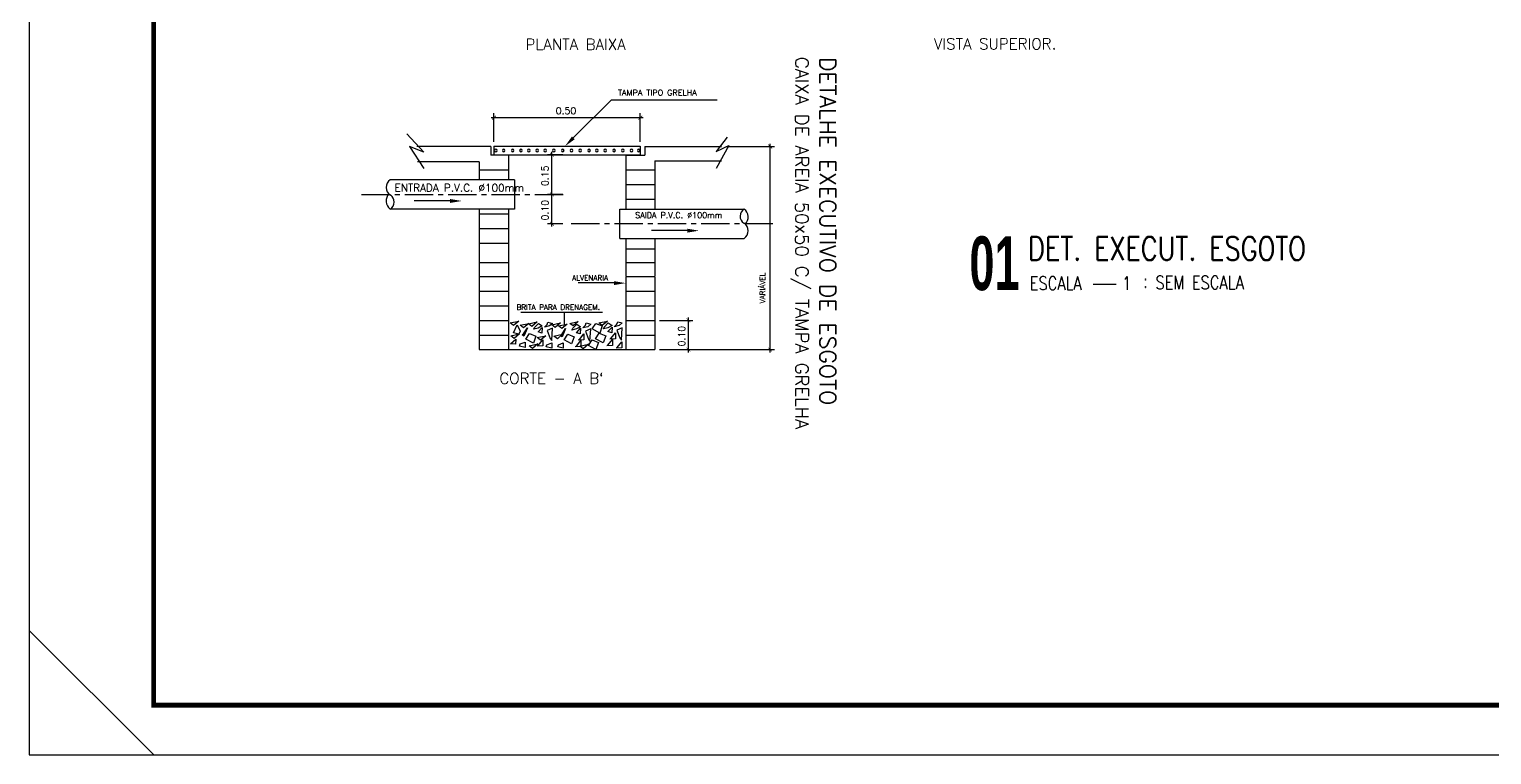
# Model space of a CAD drawing. Header units: millimetres. Extents: x 1573 to 2177, y 1587 to 1932.
# Drawn here: x 1884.45 to 1913.84, y 1812.93 to 1827.52 of the extents above; entities that cross this region are included whole.
import ezdxf
from ezdxf.enums import TextEntityAlignment as Align

# ---------------------------------------------------------------- set-up
doc = ezdxf.new("R2010")
doc.units = ezdxf.units.MM
doc.header["$LTSCALE"] = 0.03
doc.linetypes.add('CENTER2', pattern=[28.575, 19.05, -3.175, 3.175, -3.175])
for name, color, linetype in [('A-LAYOUT', 7, 'Continuous'), ('DETALLHES_CAIXAS', 6, 'Continuous'), ("PRANCHA - PROJETU'S", 7, 'Continuous'), ('TXT_1', 2, 'Continuous'), ('TXT_2', 6, 'Continuous')]:
    doc.layers.add(name, color=color, linetype=linetype)
doc.styles.add('ADITIVOCAD', font='ROMANS.shx')
doc.styles.add('REG140', font='romans.shx', dxfattribs={"width": 0.8, "height": 0.35})
doc.styles.add('REG80', font='romans.shx', dxfattribs={"width": 0.8, "height": 0.2})
doc.styles.add('ROMANS', font='romans.shx', dxfattribs={"height": 0.1})
doc.styles.add('SANSSERIF2', font='sanssb__.ttf', dxfattribs={"width": 0.8})

# ---------------------------------------------------------------- blocks, each defined once
blk = doc.blocks.new('ADFSGASDFG')
at = {"layer": "PRANCHA - PROJETU'S", "color": 1}
for p, q in [((276.578, 107.346), (276.578, 47.946)), ((279.078, 47.946), (276.578, 50.446)), ((276.578, 47.946), (360.678, 47.946))]:
    blk.add_line(p, q, dxfattribs=at)
at = {"layer": "PRANCHA - PROJETU'S", "color": 4, "const_width": 0.1}
blk.add_lwpolyline([(279.078, 106.346), (359.678, 106.346), (359.678, 48.946), (279.078, 48.946)], close=True, dxfattribs=at)
blk = doc.blocks.new('CRBODADOSÇ')
at = {"layer": "PRANCHA - PROJETU'S", "color": 3}
blk.add_line((164.825, 196.917), (165.288, 196.917), dxfattribs=at)
at = {"layer": "PRANCHA - PROJETU'S", "color": 3, "style": 'REG80', "width": 0.8}
for s, p in [('ESCALA', (163.548, 196.799)), ('1', (165.407, 196.799)), (':', (165.829, 196.842))]:
    blk.add_text(s, height=0.27, dxfattribs=at).set_placement(p)
at = {"layer": "PRANCHA - PROJETU'S", "color": 2, "style": 'REG140', "width": 0.8}
for tag, p in [('PROJETO', (163.521, 198.067)), ('DESENHO', (163.516, 197.395))]:
    blk.add_attdef(tag, p, '', height=0.472, dxfattribs=at)
at = {"layer": "PRANCHA - PROJETU'S", "style": 'SANSSERIF2', "width": 0.6}
blk.add_attdef('00', text='', height=1.08, dxfattribs=at).set_placement((162.84, 196.795), align=Align.CENTER)
at = {"layer": "PRANCHA - PROJETU'S", "color": 3, "style": 'REG80', "width": 0.8}
blk.add_attdef('ESCALA', (166.075, 196.813), '', height=0.27, dxfattribs=at)

msp = doc.modelspace()

# ---------------------------------------------------------------- linework, layer by layer
at = {"layer": 'A-LAYOUT'}
for p, q in [((1895.387, 1825.334), (1896.152, 1826.098)), ((1896.152, 1826.098), (1898.276, 1826.098)), ((1892.042, 1825.417), (1892.381, 1825.044)), ((1898.479, 1825.349), (1898.259, 1825.061)), ((1892.093, 1825.163), (1892.381, 1824.722)), ((1892.381, 1825.044), (1892.093, 1825.163)), ((1893.793, 1825.17), (1896.734, 1825.17)), ((1893.793, 1825.17), (1893.793, 1824.993)), ((1896.734, 1825.17), (1896.734, 1824.993)), ((1898.513, 1825.18), (1898.259, 1824.722)), ((1898.259, 1825.061), (1898.513, 1825.18)), ((1893.793, 1824.993), (1896.734, 1824.993)), ((1894.205, 1824.491), (1891.707, 1824.491)), ((1894.205, 1824.491), (1894.205, 1823.903)), ((1894.205, 1823.903), (1891.707, 1823.903)), ((1892.912, 1824.066), (1892.192, 1824.067)), ((1896.323, 1823.903), (1898.82, 1823.903)), ((1896.323, 1823.315), (1896.323, 1823.903)), ((1896.323, 1823.315), (1898.82, 1823.315)), ((1897.677, 1823.473), (1896.957, 1823.472)), ((1896.202, 1822.419), (1895.482, 1822.418)), ((1894.333, 1821.833), (1895.973, 1821.833)), ((1895.205, 1821.833), (1895.205, 1821.585)), ((1894.118, 1821.614), (1894.291, 1821.651)), ((1894.185, 1821.561), (1894.118, 1821.614)), ((1894.291, 1821.651), (1894.185, 1821.561)), ((1894.185, 1821.418), (1894.261, 1821.576)), ((1894.261, 1821.576), (1894.321, 1821.448)), ((1894.321, 1821.568), (1894.494, 1821.606)), ((1894.389, 1821.516), (1894.321, 1821.568)), ((1894.494, 1821.606), (1894.389, 1821.516)), ((1894.389, 1821.395), (1894.464, 1821.516)), ((1894.464, 1821.516), (1894.396, 1821.35)), ((1894.487, 1821.598), (1894.66, 1821.636)), ((1894.554, 1821.546), (1894.487, 1821.598)), ((1894.66, 1821.636), (1894.554, 1821.546)), ((1894.592, 1821.486), (1894.607, 1821.523)), ((1894.683, 1821.508), (1894.592, 1821.486)), ((1894.607, 1821.523), (1894.69, 1821.606)), ((1894.765, 1821.553), (1894.683, 1821.508)), ((1894.683, 1821.433), (1894.765, 1821.523)), ((1894.69, 1821.606), (1894.765, 1821.553)), ((1894.765, 1821.523), (1894.758, 1821.41)), ((1894.811, 1821.531), (1894.863, 1821.583)), ((1894.908, 1821.553), (1894.811, 1821.531)), ((1894.863, 1821.583), (1894.878, 1821.629)), ((1894.969, 1821.508), (1894.863, 1821.463)), ((1894.878, 1821.629), (1894.969, 1821.606)), ((1894.969, 1821.606), (1894.908, 1821.553)), ((1894.954, 1821.576), (1895.127, 1821.614)), ((1895.021, 1821.523), (1894.954, 1821.576)), ((1894.954, 1821.26), (1894.969, 1821.508)), ((1895.127, 1821.614), (1895.021, 1821.523)), ((1895.089, 1821.553), (1895.262, 1821.591)), ((1895.157, 1821.501), (1895.089, 1821.553)), ((1895.262, 1821.591), (1895.157, 1821.501)), ((1895.157, 1821.38), (1895.232, 1821.501)), ((1895.232, 1821.501), (1895.164, 1821.335)), ((1895.315, 1821.606), (1895.488, 1821.644)), ((1895.383, 1821.553), (1895.315, 1821.606)), ((1895.36, 1821.471), (1895.375, 1821.508)), ((1895.451, 1821.493), (1895.36, 1821.471)), ((1895.375, 1821.508), (1895.458, 1821.591)), ((1895.488, 1821.644), (1895.383, 1821.553)), ((1895.534, 1821.538), (1895.451, 1821.493)), ((1895.451, 1821.418), (1895.534, 1821.508)), ((1895.458, 1821.591), (1895.534, 1821.538)), ((1895.534, 1821.508), (1895.526, 1821.395)), ((1895.579, 1821.516), (1895.631, 1821.568)), ((1895.677, 1821.538), (1895.579, 1821.516)), ((1895.631, 1821.568), (1895.646, 1821.614)), ((1895.737, 1821.493), (1895.631, 1821.448)), ((1895.646, 1821.614), (1895.737, 1821.591)), ((1895.737, 1821.591), (1895.677, 1821.538)), ((1895.722, 1821.245), (1895.737, 1821.493)), ((1895.767, 1821.493), (1895.842, 1821.606)), ((1895.918, 1821.41), (1895.767, 1821.493)), ((1895.842, 1821.606), (1895.97, 1821.553)), ((1895.903, 1821.614), (1896.076, 1821.651)), ((1895.97, 1821.561), (1895.903, 1821.614)), ((1895.97, 1821.553), (1895.918, 1821.41)), ((1896.076, 1821.651), (1895.97, 1821.561)), ((1895.993, 1821.493), (1896.008, 1821.531)), ((1896.083, 1821.516), (1895.993, 1821.493)), ((1896.008, 1821.531), (1896.091, 1821.614)), ((1896.166, 1821.561), (1896.083, 1821.516)), ((1896.083, 1821.44), (1896.166, 1821.531)), ((1896.091, 1821.614), (1896.166, 1821.561)), ((1896.166, 1821.531), (1896.159, 1821.418)), ((1896.211, 1821.538), (1896.264, 1821.591)), ((1896.309, 1821.561), (1896.211, 1821.538)), ((1896.264, 1821.591), (1896.279, 1821.636)), ((1896.369, 1821.516), (1896.264, 1821.471)), ((1896.279, 1821.636), (1896.369, 1821.614)), ((1896.369, 1821.614), (1896.309, 1821.561)), ((1896.354, 1821.267), (1896.369, 1821.516)), ((1894.125, 1821.192), (1894.231, 1821.29)), ((1894.223, 1821.185), (1894.125, 1821.192)), ((1894.133, 1821.358), (1894.306, 1821.395)), ((1894.201, 1821.305), (1894.133, 1821.358)), ((1894.291, 1821.388), (1894.185, 1821.418)), ((1894.306, 1821.395), (1894.201, 1821.305)), ((1894.231, 1821.29), (1894.223, 1821.185)), ((1894.321, 1821.448), (1894.291, 1821.388)), ((1894.306, 1821.147), (1894.321, 1821.192)), ((1894.321, 1821.192), (1894.419, 1821.23)), ((1894.359, 1821.373), (1894.389, 1821.395)), ((1894.396, 1821.35), (1894.359, 1821.373)), ((1894.419, 1821.23), (1894.419, 1821.124)), ((1894.434, 1821.29), (1894.509, 1821.403)), ((1894.585, 1821.207), (1894.434, 1821.29)), ((1894.502, 1821.154), (1894.675, 1821.192)), ((1894.509, 1821.403), (1894.637, 1821.35)), ((1894.675, 1821.192), (1894.57, 1821.102)), ((1894.637, 1821.35), (1894.585, 1821.207)), ((1894.66, 1821.32), (1894.833, 1821.358)), ((1894.728, 1821.267), (1894.66, 1821.32)), ((1894.758, 1821.41), (1894.683, 1821.433)), ((1894.683, 1821.162), (1894.773, 1821.275)), ((1894.833, 1821.358), (1894.728, 1821.267)), ((1894.773, 1821.275), (1894.773, 1821.154)), ((1894.856, 1821.177), (1894.954, 1821.215)), ((1894.863, 1821.463), (1894.924, 1821.305)), ((1894.924, 1821.305), (1894.954, 1821.26)), ((1894.954, 1821.215), (1894.954, 1821.109)), ((1894.999, 1821.35), (1895.172, 1821.388)), ((1895.067, 1821.297), (1894.999, 1821.35)), ((1895.172, 1821.388), (1895.067, 1821.297)), ((1895.089, 1821.177), (1895.187, 1821.215)), ((1895.127, 1821.358), (1895.157, 1821.38)), ((1895.164, 1821.335), (1895.127, 1821.358)), ((1895.187, 1821.215), (1895.187, 1821.109)), ((1895.202, 1821.275), (1895.277, 1821.388)), ((1895.353, 1821.192), (1895.202, 1821.275)), ((1895.277, 1821.388), (1895.405, 1821.335)), ((1895.405, 1821.335), (1895.353, 1821.192)), ((1895.526, 1821.395), (1895.451, 1821.418)), ((1895.451, 1821.147), (1895.541, 1821.26)), ((1895.601, 1821.275), (1895.488, 1821.267)), ((1895.511, 1821.282), (1895.601, 1821.395)), ((1895.518, 1821.147), (1895.692, 1821.185)), ((1895.541, 1821.26), (1895.541, 1821.139)), ((1895.692, 1821.185), (1895.586, 1821.094)), ((1895.601, 1821.395), (1895.601, 1821.275)), ((1895.631, 1821.448), (1895.692, 1821.29)), ((1895.692, 1821.29), (1895.722, 1821.245)), ((1895.692, 1821.162), (1895.767, 1821.275)), ((1895.767, 1821.275), (1895.895, 1821.222)), ((1895.835, 1821.297), (1895.91, 1821.41)), ((1895.985, 1821.215), (1895.835, 1821.297)), ((1895.895, 1821.222), (1895.842, 1821.079)), ((1895.91, 1821.41), (1896.038, 1821.358)), ((1896.038, 1821.358), (1895.985, 1821.215)), ((1896.159, 1821.418), (1896.083, 1821.44)), ((1896.083, 1821.169), (1896.174, 1821.282)), ((1896.234, 1821.297), (1896.121, 1821.29)), ((1896.144, 1821.305), (1896.234, 1821.418)), ((1896.174, 1821.282), (1896.174, 1821.162)), ((1896.234, 1821.418), (1896.234, 1821.297)), ((1896.264, 1821.471), (1896.324, 1821.312)), ((1896.272, 1821.124), (1896.362, 1821.237)), ((1896.324, 1821.312), (1896.354, 1821.267)), ((1896.362, 1821.237), (1896.362, 1821.117)), ((1894.088, 1821.078), (1896.44, 1821.078)), ((1894.419, 1821.124), (1894.306, 1821.147)), ((1894.57, 1821.102), (1894.502, 1821.154)), ((1894.773, 1821.154), (1894.66, 1821.147)), ((1894.841, 1821.132), (1894.856, 1821.177)), ((1894.954, 1821.109), (1894.841, 1821.132)), ((1895.074, 1821.132), (1895.089, 1821.177)), ((1895.187, 1821.109), (1895.074, 1821.132)), ((1895.541, 1821.139), (1895.428, 1821.132)), ((1895.586, 1821.094), (1895.518, 1821.147)), ((1895.842, 1821.079), (1895.692, 1821.162)), ((1896.174, 1821.162), (1896.061, 1821.154)), ((1896.362, 1821.117), (1896.249, 1821.109))]:
    msp.add_line(p, q, dxfattribs=at)
at = {"layer": 'A-LAYOUT', "linetype": 'ByBlock'}
for p, q in [((1893.735, 1825.741), (1896.793, 1825.741)), ((1893.793, 1825.258), (1893.793, 1825.829)), ((1896.734, 1825.258), (1896.734, 1825.829)), ((1894.958, 1824.139), (1894.958, 1825.052)), ((1898.454, 1825.159), (1899.432, 1825.159)), ((1899.344, 1821.019), (1899.344, 1825.218)), ((1895.176, 1824.993), (1894.87, 1824.993)), ((1895.179, 1824.197), (1894.87, 1824.197)), ((1895.179, 1824.197), (1894.87, 1824.197)), ((1894.958, 1823.55), (1894.958, 1824.256)), ((1895.179, 1823.609), (1894.87, 1823.609)), ((1897.117, 1821.666), (1897.789, 1821.666)), ((1897.701, 1821.019), (1897.701, 1821.725)), ((1897.117, 1821.078), (1899.432, 1821.078)), ((1897.117, 1821.078), (1897.789, 1821.078))]:
    msp.add_line(p, q, dxfattribs=at)
at = {"layer": 'A-LAYOUT', "linetype": 'CENTER2'}
for p, q in [((1891.129, 1824.197), (1895.267, 1824.197)), ((1899.399, 1823.609), (1895.267, 1823.609))]:
    msp.add_line(p, q, dxfattribs=at)
at = {"layer": 'A-LAYOUT', "linetype": 'ByBlock', "const_width": 0.0115}
for points in [[(1893.832, 1825.779), (1893.755, 1825.703)], [(1896.696, 1825.703), (1896.773, 1825.779)], [(1894.997, 1824.955), (1894.92, 1825.032)], [(1899.382, 1825.121), (1899.306, 1825.198)], [(1894.92, 1824.236), (1894.997, 1824.159)], [(1894.997, 1824.159), (1894.92, 1824.236)], [(1894.92, 1823.647), (1894.997, 1823.571)], [(1897.739, 1821.628), (1897.663, 1821.705)], [(1897.663, 1821.117), (1897.739, 1821.04)], [(1899.306, 1821.117), (1899.382, 1821.04)]]:
    msp.add_lwpolyline(points, dxfattribs=at)
at = {"layer": 'A-LAYOUT'}
for centre, radius, start, end in [((1893.83, 1825.082), 0.0265, 0, 180), ((1893.83, 1825.082), 0.0265, 180, 0), ((1893.988, 1825.082), 0.0265, 0, 180), ((1893.988, 1825.082), 0.0265, 180, 0), ((1894.169, 1825.082), 0.0265, 0, 180), ((1894.169, 1825.082), 0.0265, 180, 0), ((1894.335, 1825.082), 0.0265, 0, 180), ((1894.335, 1825.082), 0.0265, 180, 0), ((1894.492, 1825.082), 0.0265, 0, 180), ((1894.492, 1825.082), 0.0265, 180, 0), ((1894.66, 1825.082), 0.0265, 0, 180), ((1894.66, 1825.082), 0.0265, 180, 0), ((1894.822, 1825.082), 0.0265, 0, 180), ((1894.822, 1825.082), 0.0265, 180, 0), ((1894.998, 1825.082), 0.0265, 0, 180), ((1894.998, 1825.082), 0.0265, 180, 0), ((1895.174, 1825.082), 0.0265, 0, 180), ((1895.174, 1825.082), 0.0265, 180, 0), ((1895.351, 1825.082), 0.0265, 0, 180), ((1895.351, 1825.082), 0.0265, 180, 0), ((1895.527, 1825.082), 0.0265, 0, 180), ((1895.527, 1825.082), 0.0265, 180, 0), ((1895.704, 1825.082), 0.0265, 0, 180), ((1895.704, 1825.082), 0.0265, 180, 0), ((1895.862, 1825.082), 0.0265, 0, 180), ((1895.862, 1825.082), 0.0265, 180, 0), ((1896.028, 1825.082), 0.0265, 0, 180), ((1896.028, 1825.082), 0.0265, 180, 0), ((1896.206, 1825.082), 0.0265, 0, 180), ((1896.206, 1825.082), 0.0265, 180, 0), ((1896.384, 1825.082), 0.0265, 0, 180), ((1896.384, 1825.082), 0.0265, 180, 0), ((1896.555, 1825.082), 0.0265, 0, 180), ((1896.555, 1825.082), 0.0265, 180, 0), ((1896.702, 1825.082), 0.0265, 0, 180), ((1896.702, 1825.082), 0.0265, 180, 0), ((1891.808, 1824.34), 0.182, 123.7472, 237.834), ((1891.836, 1824.067), 0.209, 137.2811, 231.8539), ((1891.623, 1824.046), 0.166, 300.4664, 57.834), ((1898.904, 1823.76), 0.166, 120.4664, 237.834), ((1898.691, 1823.739), 0.209, 317.2811, 51.8539), ((1898.719, 1823.466), 0.182, 303.7472, 57.834)]:
    msp.add_arc(centre, radius, start, end, dxfattribs=at)
for points in [[(1895.415, 1825.306), (1895.359, 1825.361), (1895.221, 1825.167)], [(1892.912, 1824.105), (1892.912, 1824.027), (1893.148, 1824.066)], [(1897.677, 1823.509), (1897.677, 1823.43), (1897.912, 1823.469)], [(1896.202, 1822.455), (1896.202, 1822.376), (1896.437, 1822.415)]]:
    msp.add_solid(points, dxfattribs=at)
at = {"layer": 'DETALLHES_CAIXAS'}
for p, q in [((1893.73, 1825.159), (1892.243, 1825.159)), ((1893.73, 1825.159), (1893.73, 1824.984)), ((1896.823, 1825.159), (1898.366, 1825.159)), ((1896.823, 1825.159), (1896.823, 1824.984)), ((1893.499, 1824.856), (1892.256, 1824.856)), ((1893.499, 1824.856), (1893.499, 1824.491)), ((1894.088, 1824.984), (1893.73, 1824.984)), ((1894.088, 1824.984), (1894.088, 1824.491)), ((1896.44, 1824.984), (1896.44, 1823.903)), ((1896.44, 1824.984), (1896.823, 1824.984)), ((1897.028, 1824.87), (1897.028, 1823.903)), ((1897.028, 1824.87), (1898.366, 1824.87)), ((1893.499, 1824.69), (1894.088, 1824.69)), ((1896.44, 1824.69), (1897.028, 1824.69)), ((1896.44, 1824.396), (1897.028, 1824.396)), ((1893.499, 1823.903), (1893.499, 1822.549)), ((1894.088, 1823.903), (1894.088, 1822.549)), ((1896.44, 1824.102), (1897.028, 1824.102)), ((1893.499, 1823.807), (1894.088, 1823.807)), ((1893.499, 1823.513), (1894.088, 1823.513)), ((1896.44, 1823.315), (1896.44, 1822.549)), ((1897.028, 1823.315), (1897.028, 1822.549)), ((1893.499, 1823.219), (1894.088, 1823.219)), ((1896.44, 1823.106), (1897.028, 1823.106)), ((1893.499, 1822.828), (1894.088, 1822.828)), ((1896.44, 1822.828), (1897.028, 1822.828)), ((1893.499, 1822.549), (1893.499, 1821.078)), ((1893.499, 1822.549), (1894.088, 1822.549)), ((1894.088, 1822.549), (1894.088, 1821.078)), ((1896.44, 1822.549), (1897.028, 1822.549)), ((1896.44, 1822.534), (1896.44, 1821.078)), ((1897.028, 1822.534), (1897.028, 1821.078)), ((1893.499, 1822.255), (1894.088, 1822.255)), ((1896.44, 1822.255), (1897.028, 1822.255)), ((1893.499, 1821.961), (1894.088, 1821.961)), ((1896.44, 1821.961), (1897.028, 1821.961)), ((1893.499, 1821.666), (1894.088, 1821.666)), ((1896.44, 1821.666), (1897.028, 1821.666)), ((1893.499, 1821.372), (1894.088, 1821.372)), ((1896.44, 1821.372), (1897.028, 1821.372)), ((1893.499, 1821.078), (1894.088, 1821.078)), ((1896.44, 1821.078), (1897.028, 1821.078))]:
    msp.add_line(p, q, dxfattribs=at)

# ---------------------------------------------------------------- block references
at = {"layer": "PRANCHA - PROJETU'S", "color": 1}
msp.add_blockref('ADFSGASDFG', (1607.877, 1764.988), dxfattribs=at)
at = {"layer": "PRANCHA - PROJETU'S"}
msp.add_blockref('CRBODADOSÇ', (1741.01, 1625.479), dxfattribs=at).add_auto_attribs({'ESCALA': 'SEM ESCALA', 'DESENHO': 'DET. EXECUT. ESGOTO', '00': '01'})

# ---------------------------------------------------------------- texts
at = {"layer": 'A-LAYOUT', "style": 'ROMANS'}
for s, height, p in [('TAMPA TIPO GRELHA ', 0.11764, (1896.286, 1826.243)), ('ENTRADA P.V.C. %%C100mm', 0.15293, (1891.798, 1824.331)), ('SAIDA P.V.C. %%C100mm', 0.11764, (1896.631, 1823.781)), ('ALVENARIA', 0.1059, (1895.364, 1822.519)), ('BRITA PARA DRENAGEM.', 0.10587, (1894.248, 1821.931))]:
    msp.add_text(s, height=height, dxfattribs=at).set_placement(p, align=Align.MIDDLE_LEFT)
msp.add_text('0.50', height=0.1376, dxfattribs=at).set_placement((1895.034, 1825.81))
for s, height, p in [('0.15', 0.1376, (1894.889, 1824.366)), ('0.10', 0.1376, (1894.889, 1823.674)), ('VARIÁVEL', 0.1059, (1899.241, 1822.007)), ('0.10', 0.1376, (1897.632, 1821.143))]:
    msp.add_text(s, height=height, rotation=90, dxfattribs=at).set_placement(p)
at = {"layer": 'TXT_1', "style": 'ADITIVOCAD'}
for s, p in [('PLANTA BAIXA', (1895.434, 1827.213)), ('VISTA SUPERIOR.', (1903.863, 1827.224)), ('CORTE - A B`', (1894.951, 1820.5))]:
    msp.add_text(s, height=0.22057, dxfattribs=at).set_placement(p, align=Align.MIDDLE)
at = {"layer": 'TXT_2', "style": 'ADITIVOCAD'}
for s, height, p in [('CAIXA DE AREIA 50x50 C/ TAMPA GRELHA', 0.26468, (1899.849, 1826.961)), ('DETALHE EXECUTIVO DE ESGOTO', 0.3235, (1900.341, 1826.961))]:
    msp.add_text(s, height=height, rotation=270, dxfattribs=at).set_placement(p)

doc.saveas('drawing.dxf')
